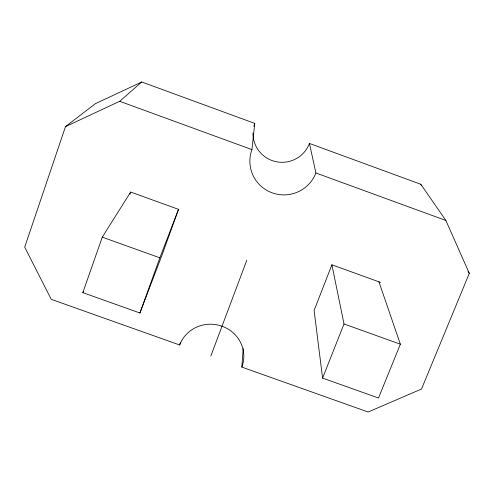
<?xml version="1.0" encoding="UTF-8"?>
<svg xmlns="http://www.w3.org/2000/svg" width="494" height="494" viewBox="0 0 494 494"><rect width="100%" height="100%" fill="white"/><g stroke="black" fill="none" stroke-linecap="round" stroke-linejoin="round"><path stroke-width="0.74" d="M252.965 133.059A29.189 28.992 -12.1 0 0 309.454 143.451L420.783 184.256L445.884 220.472L469.3 273.367L421.518 389.013L368.16 412.021L241.832 367.098L243.196 348.684M445.884 220.472L315.901 172.98A34.123 33.753 -7.2 0 1 272.089 192.808A34.123 33.753 -7.2 0 1 251.946 149.614L254.75 123.395L141.766 81.979L95.323 103.709L65.486 126.625L24.7 247.161L51.246 299.327L179.699 345.003A33.036 31.665 7.7 0 1 221.979 326.201A33.036 31.665 7.7 0 1 241.832 367.098M179.699 345.003L180.242 342.762M82.831 292.646L102.283 237.151L130.669 192.043L178.525 209.345L161.773 255.707L139.919 312.992L82.831 292.646L83.603 291.312M129.897 194.228L130.669 192.043M139.919 312.992L159.846 257.825L178.525 209.345M210.808 356.069L246.802 260.252M380.565 282.395L331.9 264.803L314.11 310.436L322.582 378.095L378.484 398.016L400.362 344.201L378.923 281.802M322.582 378.095L344.009 323.965L331.9 264.803M65.486 126.625L119.702 101.295L141.766 81.979M102.283 237.151L159.846 257.825M344.009 323.965L400.362 344.201M119.702 101.295L251.946 149.614M468.053 271.447L469.3 273.367M420.783 184.256L421.407 185.664M309.454 143.451L315.901 172.98M253.848 126.297A29.189 28.992 -12.1 0 1 254.75 123.395"/></g></svg>
